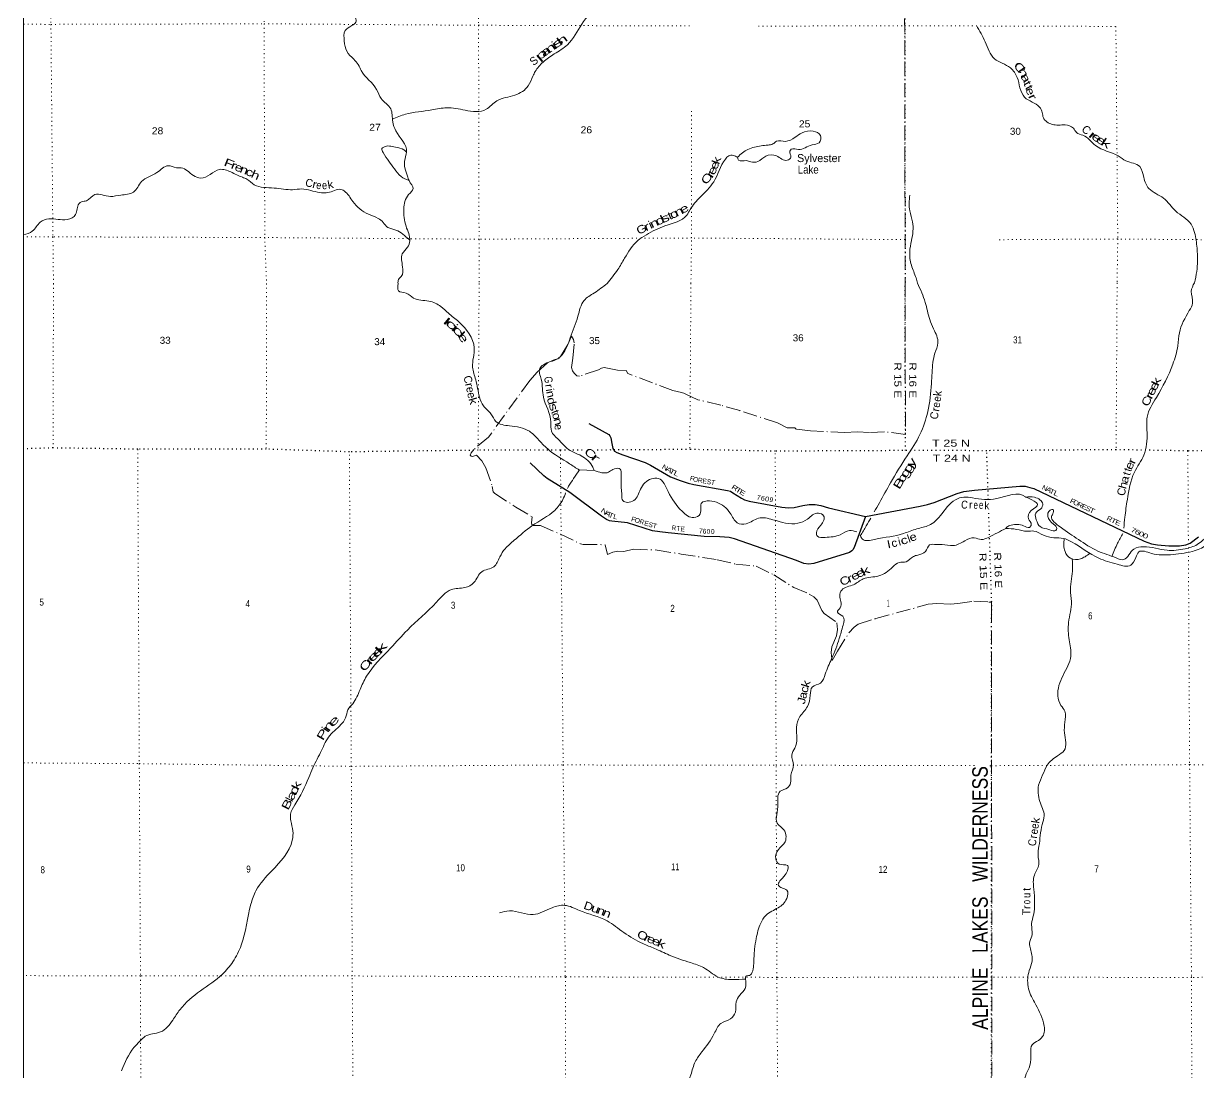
# Model space of a CAD drawing. Header units: feet. Extents: x -3 to 248627, y 0 to 184934.
# Drawn here: x 0 to 29363, y 26156 to 52369 of the extents above; entities that cross this region are included whole.
import ezdxf
from ezdxf.enums import TextEntityAlignment as Align

# ---------------------------------------------------------------- set-up
doc = ezdxf.new("R2010")
doc.units = ezdxf.units.FT
doc.header["$LTSCALE"] = 70
doc.linetypes.add('DOT_DASHED', pattern=[7.7, 5, -1.2, 0.3, -1.2])
doc.linetypes.add('DOTTED', pattern=[1.5, 0.3, -1.2])
for name, color, linetype, lineweight in [('29', 7, 'Continuous', 25), ('30', 7, 'Continuous', 35), ('39', 7, 'Continuous', 13), ('4', 7, 'Continuous', 13), ('44', 7, 'DOT_DASHED', 13), ('6', 7, 'DOTTED', 25), ('7', 7, 'DOTTED', 13)]:
    doc.layers.add(name, color=color, linetype=linetype, lineweight=lineweight)
doc.layers.add('41', color=7, linetype='Continuous')

msp = doc.modelspace()

# ---------------------------------------------------------------- linework, layer by layer
at = {"layer": '29'}
for points in [[(14125.64, 42376.07), (14624.47, 42097.95), (14654.01, 42068.4), (14680.8, 42018.19), (14701.26, 41873.34), (14724.89, 41749.21), (14772.99, 41683.37), (14831.22, 41648.72), (14979.92, 41590.34), (15534.07, 41399.17), (15670.01, 41335.45), (16169.36, 41043.83), (16408.38, 40945.33), (16609.22, 40880.31), (16749.55, 40852.83), (17589.97, 40701.72), (17666.57, 40679.34), (17724.57, 40642.35), (17939.76, 40509.2), (18021, 40469.51), (18136.55, 40436.18), (18948.39, 40280.36), (19121.33, 40267.95), (19255.56, 40274.45), (19473.63, 40322.5), (19633.6, 40351.29), (19786.02, 40350.67), (19928.95, 40327.65), (20113.1, 40268.47), (21040.1, 40047.63)], [(21040.1, 40047.63), (20762.25, 39278.52), (20726.42, 39216.43), (20702.79, 39192.78), (20638.81, 39149.16), (19751.76, 38873.6), (19622.75, 38859.24), (19503.67, 38873.6), (19315.64, 38951.61), (17769.61, 39491.74), (17637.05, 39520.83), (17404.67, 39539.54), (17011.91, 39549), (16109.71, 39645.48), (15900.39, 39665.64), (15720.73, 39693.12), (15096.42, 39889.85), (14705.48, 39929.45), (14642.27, 39942.02), (14571.32, 39973.01), (14440.24, 40056.24), (13653.23, 40651.6), (13090.13, 40997.37), (13000.06, 41063.56), (12662.98, 41392.25)], [(21040.1, 40047.63), (22410.97, 40307.76), (22587.12, 40348.36), (22758.43, 40401.56), (23330.7, 40625.17), (23502.71, 40673.46), (23766.96, 40710.4), (24902.39, 40810.3), (25032.63, 40806.45), (25151.04, 40775.79), (25245.28, 40747.34), (28008.27, 39434.87), (28186.96, 39370.12), (28339.42, 39342.65), (28618.18, 39316.93), (28889.9, 39316.93), (29048.71, 39339.3), (29155.71, 39381.94), (29364.05, 39540.24)]]:
    msp.add_lwpolyline(points, dxfattribs=at)
at = {"layer": '39'}
msp.add_line((13895.09, 41216.93), (14263.18, 41197.21), dxfattribs=at)
for points in [[(9217.77, 49981.92), (9542.42, 50102.28), (10203.52, 50207.87), (10578.41, 50263.6), (11033.65, 50202.22), (11561.6, 50225.39), (11828.01, 50436.61), (12281.65, 50576.88), (12610.55, 50808.14), (12729.94, 51053.93), (12788.61, 51170.77), (12984.54, 51404.31), (13265.03, 51609.45), (13591.92, 51838.7), (13953.65, 52356.25), (14357.6, 52827.33), (14757.25, 53169.36), (15223.7, 53656.46), (15333.34, 54033.1)], [(5545.12, 53069.53), (5695.79, 52959.15), (6034.16, 52893.96), (6050.6, 53049.2), (6026.82, 53244.85), (6254.78, 53375.49), (6424.29, 53502.2), (6515.24, 53639.14), (6640.18, 53646.97), (6857.42, 53465.06), (7191.59, 53319.21), (7475.4, 53175.49), (7710.53, 52876.58), (8207.7, 52627.58), (8305.96, 52399.52), (8205.04, 52317.03), (8039.56, 52190.31), (8016.87, 51932.24), (8080.81, 51674), (8251.68, 51478.06), (8366.25, 51342.73), (8438.47, 51191.35), (8824.36, 50718.73), (8936.74, 50494.67), (9175.98, 50238.1), (9225.69, 49915.36), (9305.82, 49687.33), (9572.71, 49156.46), (9521.87, 48930.71), (9529.58, 48759.29), (9593.64, 48557.51), (9633.7, 48442.49), (9738.07, 48242.65), (9624.93, 48095.66), (9503.3, 47736.95), (9558.82, 47301.27), (9654.79, 46940.12), (9594.01, 46776.9), (9466.73, 46613.81), (9474.12, 46287.12), (9439.37, 46045.2), (9372.73, 45974.75), (9359.81, 45868.17)], [(23814.52, 52316.87), (24035.32, 51909.1), (24266.17, 51489.21), (24662.64, 51260.57), (24831.39, 51020.27), (24901.39, 50764.03), (25017.76, 50525.85), (25390.02, 50281.13), (25456.22, 50141.85), (25486.18, 50014.75), (25707.48, 49848.97), (25862.59, 49830.52), (26029.84, 49834.22), (26235.19, 49753.16), (26315.56, 49642.09), (26476.61, 49575.23), (26788.4, 49318.53), (27358.08, 49059.3), (27551.26, 48937.93), (27895.52, 48794.09), (27993.69, 48523.68), (28124.09, 48245.14), (28490.3, 48002.44), (28793.89, 47681.22), (29176.05, 47355.81), (29264.27, 47143.9), (29325.94, 46758.62), (29337.36, 46429.91), (29320.71, 46173.84), (29259.17, 45886.02)], [(17843.63, 49027.42), (18103.96, 49224.54), (18267.27, 49276.65), (18605.89, 49332.45), (18726.84, 49358.43), (18817.65, 49424.8), (19039.29, 49424.37), (19281.29, 49526.74), (19454.8, 49637.31), (19734.95, 49677.1), (19914.06, 49571.89), (19881.45, 49390.46), (19708.05, 49336.35), (19363.27, 49222.08), (19187.99, 49228.47), (19149.6, 49178.14), (19177.51, 49030.87), (19084.66, 48950.39), (18814.89, 49061.83), (18550.92, 49054.28), (18351.17, 48919.56), (18173.83, 48909.82), (18065.1, 48942.3), (17869.67, 48952.76), (17843.63, 49027.42)], [(9631.35, 48449.13), (9434.44, 48543.7), (9267.6, 48737.62), (8986.34, 49143.49), (8958.34, 49242.36), (9000.74, 49282.6), (9292.89, 49278), (9506.34, 49215.07), (9573.6, 49152.67)], [(14584.24, 45872.91), (14851.51, 46218.17), (15021.6, 46504.18), (15350.94, 46945.16), (15564.82, 47091.95), (16030.72, 47310.84), (16577.31, 47582.01), (16660.21, 47723.01), (16914.73, 48035.08), (17247.97, 48411.52), (17539.29, 48981.64), (17624.08, 49062.13), (17736.93, 49071.99), (17843.63, 49027.42)], [(0.01, 47088.17), (219.48, 47178.31), (419.42, 47403.77), (637.2, 47488.04), (1092.53, 47471.02), (1302.34, 47593.63), (1389.54, 47867.7), (1452.09, 47909.93), (1571.03, 47939.95), (1784.93, 48092.79), (1962.22, 48086.39), (2171.69, 48047.67), (2431.69, 48081.44), (2748.18, 48155.44), (2950.21, 48417.2), (3333.51, 48644.32), (3617.96, 48815.17), (3821.37, 48766.38), (3938.23, 48764.13), (4246.11, 48571.96), (4429.33, 48507.08), (4663.24, 48593.33), (4901.26, 48721.93), (5181.21, 48658.87), (5471.08, 48527.23), (5583.82, 48478.61), (5766.89, 48341.13), (6262.38, 48257.49), (6725.73, 48216.25), (6949.42, 48233.97), (7404.6, 48144.35), (7727.06, 48178), (7900.44, 48228.08), (8015.2, 48183.49), (8232.27, 47918.9), (8618.48, 47605.59), (8866.1, 47500.24), (8986.79, 47399.18), (9107.42, 47273.92), (9306.76, 47206.99), (9475.81, 47105.83), (9653.22, 46958.66)], [(22149.54, 48075.29), (22146.73, 47686.1), (22218.7, 47411.71), (22191.54, 46943.93), (22146.63, 46661.7), (22188.26, 46328.89), (22304.47, 46010.05), (22340.14, 45877.66)], [(9359.81, 45868.17), (9373.6, 45690.05), (9560.15, 45631.79), (9750.02, 45504.94), (10129.63, 45432.7), (10432.08, 45294.68), (10617.53, 45131.59), (10876.9, 44915.37), (11262.5, 44264.5), (11223.22, 43783.08), (11300.41, 43467.84), (11396.44, 43031.46), (11492.76, 42812.8), (11679.89, 42617.45), (11806.66, 42424.7), (12145.63, 42314.55), (12643.32, 42178.65), (12850.61, 41987.13), (13101.56, 41736.72), (13645.11, 41368.55), (13889.52, 41208.75)], [(14584.24, 45872.91), (14265.64, 45638.24), (14010.04, 45447.21), (13854.96, 45053.61), (13664.14, 44515.21), (13460.47, 44092.42), (13351.18, 43992.58), (12990.89, 43842.42), (12903.38, 43750.54), (12936.76, 43480.08), (12992.45, 43034.02), (13181.09, 42409.26), (13194.77, 42179.31), (13353.77, 41988.26), (13662.66, 41696.97), (13933.01, 41569.34), (14227.86, 41280.26), (14263.18, 41197.21)], [(22340.14, 45877.66), (22534.85, 45400.25), (22645.08, 44973.81), (22743.19, 44734.97), (22852.22, 44385.16), (22775.07, 44129.89), (22726.36, 43900.55), (22690.6, 43370.71), (22596.73, 42674.12), (22401.5, 42099.48), (22079.87, 41562.35), (21668.28, 40891.04), (21389.31, 40391.8), (21261.46, 40163.42)], [(29259.17, 45886.02), (29183.3, 45676.01), (29216.42, 45381.36), (29133.95, 45194.68), (28884.6, 44640.73), (28844.94, 44314.54), (28721.38, 43856.11), (28310.1, 43023.53), (28081.55, 42533.87), (28077.54, 42152.91), (27997.08, 41583.19), (27761.12, 41154.09), (27584.89, 40472.41), (27521.86, 40029.53), (27495.91, 39759.06)], [(13593.21, 40751.16), (13623.09, 40806.32), (13747.91, 41000.65), (13895.09, 41216.93)], [(14263.18, 41197.21), (14621.01, 41157.43), (14728.34, 41220.89), (14883.61, 41249.61), (14932.69, 40940.7), (14951.11, 40587.73), (14977.8, 40446.36), (15249.51, 40447.73), (15419.57, 40734.35), (15691.95, 40989.73), (15865.16, 41002.15), (16111.26, 40673.16), (16460.28, 40179.89), (16754.47, 40021.79), (16908.4, 40115.03), (16955.67, 40398.82), (17084.88, 40437.87), (17315.99, 40405.38), (17663.28, 40129.84), (17833.86, 39892.31), (18061.03, 39867.92), (18366.4, 40008.06), (18724.24, 39970.3), (19353.23, 39879.49), (19591.83, 39986.02), (19863.08, 40134.56), (19995.2, 40066.75), (19926.33, 39833.57), (19813.63, 39643.16), (19840.94, 39560.24), (20033.79, 39526.1), (20408.85, 39595.01), (20641.36, 39695.55), (20828.6, 39662.75)], [(2446.49, 26201.31), (2758.46, 26776.83), (2905.03, 26934.66), (3041.2, 27060.33), (3422.72, 27169.49), (3729.73, 27464.85), (3907.56, 27725.18), (4421.72, 28197.93), (4969.45, 28609.88), (5232.38, 28923.81), (5440, 29337.06), (5682.24, 30362.81), (5808.54, 30698.24), (6204.2, 31194.32), (6717.45, 31963.42), (6731.94, 32193.09), (6680.26, 32445.59), (6673.99, 32614.98), (6783.05, 32841.72), (7128.38, 33527.79), (7231.56, 33770.71), (7447.45, 34204.03), (7654.64, 34576.97), (7969.91, 34892.41), (8047.67, 35014.62), (8108.2, 35219.65), (8226.53, 35371.71), (8409.34, 35722.7), (8571.86, 36057.78), (9174.99, 36761.49), (9594.31, 37210.97), (10322.14, 37907.42), (10691.75, 38222.32), (11028.39, 38273.47), (11257.14, 38400.25), (11453.19, 38670.49), (11754.37, 38794.55), (11903.87, 39039.03), (12036.85, 39245.37), (12264.47, 39454.82), (12707.03, 39817.39), (13274.61, 40202.94), (13478.71, 40473.09), (13548.37, 40640.64)], [(20914.29, 39564.45), (20967.17, 39482.72), (21266.97, 39475.76), (21993.06, 39623.89), (22322.35, 39741.63), (22629.2, 39831.37), (22911.43, 40066.49), (23290.01, 40470.01), (23495.95, 40532.5), (23715.11, 40512.22), (24322.76, 40498.22), (25039.68, 40539.6), (25046.03, 40533.72)], [(25045.99, 40533.76), (25253.94, 40436.71), (25343.67, 40357.22), (25182.98, 40195.5), (25114.45, 39994.57), (25185.37, 39848.74), (25136.31, 39776.64), (24991.82, 39816.36), (24684.09, 39835.49), (24619.49, 39815.96), (24548.37, 39752.15)], [(31023.28, 39550.17), (30691.86, 39663.93), (30665.06, 39795.22), (30539.3, 39893.21), (30202.42, 39930.52), (29933.94, 39863.95), (29679.74, 39683.89), (29474.11, 39460.11), (29328.01, 39346.63), (29029.06, 39242.71), (28577.86, 39206.8), (27991.12, 39295.18), (27748.98, 39235.05), (27622.68, 39091.14), (27498.67, 38973.41), (27303.9, 39015.63), (26850.84, 39185.36), (26362.81, 39474.37), (25907.24, 39787.26), (25692.64, 40049.41), (25733.92, 40147.78), (25734.69, 40220.35), (25654.04, 40207.02), (25598.05, 40050.33), (25740.95, 39859.44), (25820.26, 39745.77), (25799.67, 39701.62), (25646.9, 39719.24), (25404.18, 39796.2), (25309.33, 39962.43), (25295.01, 40131.91), (25422.98, 40243.55), (25472.51, 40359.99), (25262.97, 40529.36), (25046.03, 40533.72)], [(21175.67, 40011.07), (21061.95, 39815.91), (20912.28, 39566.31)], [(24548.37, 39752.15), (24115.33, 39528.58), (23935.63, 39473.89), (23760.98, 39515.91), (23520.68, 39439.64), (23231.66, 39323.52), (22956.22, 39350.4), (22815.31, 39347.74), (22644.17, 39341.35), (22537.75, 39173.05), (22347.63, 39084.2), (22240.61, 39050.97), (22054.05, 38917.73), (21884.82, 38901.24), (21720.63, 38789.95), (21374.1, 38563.52), (20984.9, 38490.71), (20743.88, 38345.91), (20448.63, 38211.71), (20398.83, 38069.06), (20425.46, 37921.64), (20405.73, 37768.62), (20338.14, 37656.39), (20475.97, 37558.28), (20481.69, 37336.48), (20387.53, 37000.56), (20193.04, 36490.6), (20036.09, 36111.12), (19917.02, 35888.52), (19714.74, 35791.71), (19658.2, 35582.61), (19590.81, 35299.02), (19401.01, 35048.89), (19313.65, 34779.61), (19326.91, 34509.35), (19274.01, 34263.92), (19199.65, 34083.21), (19245.43, 33842.87), (19176.32, 33587.53), (19170.22, 33390.03), (19092.5, 33271.85), (18910.43, 33182.91), (18847.94, 32790.42), (18859.39, 32348.82), (18971.13, 32257.01), (19049.93, 32094.97), (19034.04, 31923.77), (18866.99, 31731.87), (18798.07, 31494.67), (18883.23, 31362.8), (19090.21, 31332.56), (19033.33, 31091.2), (18869.56, 30828.72), (18949.42, 30767.46), (19077.66, 30713.8), (19073.4, 30500.15), (18859.68, 30272.42), (18551.74, 30079.89), (18422.9, 29885.6), (18310.2, 29503.68), (18271.18, 29237.96), (18247.26, 28877.34), (18225.25, 28698.14), (18139.48, 28580.04), (18054.79, 28564.74), (18039.96, 28494.33)], [(24548.37, 39752.15), (24817.8, 39727.34), (25082.99, 39682.42), (25244.04, 39686.89), (25492.47, 39579.64), (25745.42, 39518.7), (25990.78, 39502.2), (26189.15, 39419.62), (26871.11, 39007.76), (27333.5, 38856.02), (27670.25, 38830.62), (27793.03, 39022.95), (27870.99, 39163.3), (28190.62, 39127.93), (28665.24, 39095.07), (29211.53, 39178.44), (29549.35, 39342.46), (29725.07, 39592.73), (29954.59, 39792.08), (30164.39, 39838.41), (30415.38, 39783.55), (30560.91, 39651.09), (30668.3, 39529.09), (30794.59, 39481.49), (31025.66, 39469.34)], [(26005.37, 39495.49), (26027.59, 39175.26), (26166.67, 39004.56), (26418.11, 38992.03), (26527.35, 39045.39), (26653.99, 39129.4)], [(27469.46, 39625.6), (27341.95, 39380.14), (27193.32, 39053.33)], [(26207.33, 38984.39), (26216.28, 38746.04), (26189.48, 38494.31), (26162.49, 38224.45), (26187.52, 37925.85), (26115.6, 37402.41), (26129.17, 36970.87), (26171.15, 36561.23), (25978.91, 36079.29), (25846.72, 35566.52), (25926.7, 35325.85), (26023.8, 35181.77), (26024.97, 34909.61), (26012.1, 34643.63), (26007.44, 34200.18), (25841.07, 34072.78), (25582.95, 33833.39), (25467.69, 33590.59), (25368.4, 33335.54), (25398.35, 32930.05), (25505.27, 32572.19), (25456.68, 32352.93), (25376.47, 31807.4), (25353.95, 31579.82), (25373.69, 31351.83), (25262.24, 31088.83), (25246.48, 30738.22), (25237.64, 30089.18), (25193.11, 29873.91), (25195.9, 29565.45), (25139.68, 29386.58), (25164.35, 29245.23), (25203.37, 28936.41), (25134.54, 28707.27), (25106.11, 28300.33), (25260.99, 27909.75), (25491.03, 27393.44), (25485.84, 27091.11), (25361.62, 26953.22), (25205.52, 26845.89), (25169.31, 26656.74), (25145.73, 26328.38), (25020.6, 25912.31), (25059.66, 25799.03), (25123.08, 25514.17), (25068.42, 25292.95), (24934.42, 24989.86), (24863.89, 24790.97), (24883.44, 24544.84), (24815.49, 24398.34), (24769.31, 24217.36), (24779.72, 24060.02), (24764.47, 23949.29), (24691.35, 23885.5), (24678.21, 23784.83), (24593.4, 23757.43), (24577.34, 23570.11), (24495.4, 23433.83), (24456.86, 23214.47), (24355.63, 22965.49), (24265.81, 22653.9), (24196.45, 22374.36), (24064.67, 22091.4), (23924.92, 21816.59), (23820.13, 21611.99), (23578.43, 21504.84)], [(11896.86, 30148.91), (12142.88, 30194.89), (12739.64, 30102.38), (13208.36, 30273.18), (13524.96, 30332.59), (13895.91, 30201.96), (14583.52, 29945.27), (15001.08, 29652.92), (15477.18, 29378.14), (15767.72, 29256.36), (16138.29, 29089.45), (16667.63, 28900.83), (16996.39, 28776.67), (17358.19, 28541.3), (17711.73, 28477.37), (18039.84, 28490.03)], [(18039.96, 28494.33), (18033.45, 28258.53), (17900.85, 28088.47), (17808.51, 27920.04), (17789.69, 27662.18), (17671.24, 27498.03), (17426.51, 27383.5), (17262.8, 27127.06), (16952.07, 26668.45), (16788.49, 26424.11), (16676.4, 26100.64), (16596.94, 25817.17), (16628.39, 25363.28), (16689.97, 24903.05), (16768.32, 24507.17), (16801.13, 24373.8), (16635.81, 24347.19), (16436.76, 24365.26), (16411.72, 24280.84), (16440.93, 23996.31), (16384.2, 23769.06), (16186.18, 23694.39), (15845.68, 23659.42), (15752.54, 23605.9), (15785.61, 23496.71), (15921.77, 23239.36), (15881.15, 23013.98), (15830.86, 22824.97), (15663.46, 22793.03)]]:
    msp.add_spline(points, degree=3, dxfattribs=at)
at = {"layer": '4'}
msp.add_lwpolyline([(0, 183577.08), (30826.42, 183598.29), (61611.62, 183645.77), (92479.02, 183767.9), (123305.1, 183916.31), (154130.93, 184107.12), (184956.47, 184340.33), (215781.67, 184615.95), (246606.46, 184933.96), (248626.55, 1367.98), (217549.25, 1047.36), (186473.05, 772.71), (155393.5, 534.37), (124315.15, 341.99), (93236.57, 192.37), (62157.81, 85.49), (31078.95, 21.37), (0, -0.01)], close=True, dxfattribs=at)
msp.add_lwpolyline([(0, 183577.08), (30826.42, 183598.29), (61611.62, 183645.77), (92479.02, 183767.9), (123305.1, 183916.31), (154130.93, 184107.12), (184956.47, 184340.33), (215781.67, 184615.95), (246606.46, 184933.96), (248626.55, 1367.98), (217549.25, 1047.36), (186473.05, 772.71), (155393.5, 534.37), (124315.15, 341.99), (93236.57, 192.37), (62157.81, 85.49), (31078.95, 21.37), (0, -0.01)], close=True, dxfattribs=at)
at = {"layer": '44'}
for points in [[(22901.22, 91765.58), (22886.54, 79252.56), (22904.16, 74054.95), (21979.52, 74054.36), (22032.53, 45879.21)], [(22032.53, 45879.21), (22038.94, 42102.19), (21516.41, 42169.23), (21141.64, 42151.1), (20833.2, 42168.79), (20528.54, 42150.29), (19665.22, 42186.96), (19308.87, 42233.03), (19273, 42265.37), (19082.66, 42266.37), (18838.97, 42390.22), (17897.11, 42694.57), (17423.09, 42831.69), (16854.89, 42967.29), (16523.21, 43119.74), (16445.23, 43146.28), (16223.16, 43199.69), (15103.69, 43621.52), (15064.09, 43700.09), (14847.76, 43709.26), (14511.53, 43771.31), (14447.23, 43759.97), (14370.96, 43717.79), (13895.13, 43553.49), (13830.73, 43567.78), (13759.48, 43632.88), (13719.21, 43688.67), (13698.08, 43771.55), (13731.55, 44006.49), (13761.89, 44388.14), (13743.99, 44472.94), (13692.78, 44557.3), (13605.36, 44346.76), (13394.94, 44004.23), (13239.02, 43955.26), (13093.7, 43887.24), (12833.86, 43657.51), (12652.3, 43449.47), (11617.95, 42028.13), (11257.5, 41726.58), (11183.53, 41636.57), (11164.45, 41578.36), (11186.62, 41555.97), (11216.36, 41547.94), (11318.73, 41579.56), (11449.95, 41441.28), (11557.3, 41268.85), (11713.28, 40802.7), (11734.02, 40669.09), (11775.24, 40622.91), (12304.75, 40286.3), (12710, 40041.03), (12691.08, 39892.42), (12703.07, 39851.05), (12748.76, 39821.79), (12917.05, 39820.91), (13420.66, 39605.26), (13917.47, 39367.47), (13986.14, 39351.11), (14537.08, 39344.21), (14593.73, 39100.76), (14728.29, 39154.31), (14854.7, 39185.8), (15002.88, 39170.96), (15245.66, 39229.98), (15834.59, 39210.82), (16435.07, 39111.22), (17333.81, 38967.86), (17801.99, 38858.9), (18312.61, 38810.01), (18752.07, 38588.67), (19249.07, 38274.59), (19634.78, 38111.81), (19749.38, 38043.85), (19836.25, 37962.06), (19950.75, 37702.86), (20004.56, 37629.6), (20327.73, 37394.81), (20345.74, 37225.49), (20319.78, 37071.32), (20197.9, 36794.64), (20184.64, 36648.91), (20187.74, 36571.42), (20211.9, 36454.96), (20345.49, 36681.34), (20628.77, 37146.06), (20757.77, 37284.39), (20854.45, 37359.9), (21296.07, 37498.25), (22610.56, 37857.11), (22822.55, 37876.46), (23169.56, 37858.2), (23349.21, 37873.37), (23751.06, 37935.54), (24126.89, 37912.62)], [(24126.89, 37912.62), (24190.21, 37912.3), (24192.57, 37738.77), (24202.51, 7298.07), (31068.95, 7280.22)]]:
    msp.add_lwpolyline(points, dxfattribs=at)
at = {"layer": '6'}
for p, q in [((22040.04, 41695.73), (22032.53, 45879.21)), ((24111.7, 40466.12), (24071.7, 41694.1))]:
    msp.add_line(p, q, dxfattribs=at)
for points in [[(21979.52, 74054.36), (21990.5, 68199.39), (21999.31, 62919.2), (22010.33, 57638.93), (22021.29, 52336.5), (22030.48, 46968.19), (22032.53, 45879.21)], [(13962.73, 41706.86), (13417.19, 41703.4), (11362.36, 41705.32), (8143.81, 41664.18), (6067.55, 41732.84), (2853.42, 41729.96), (738.54, 41762.71), (0, 41740.01)], [(31021.57, 41725.42), (29097.05, 41687.35), (27304.17, 41718.97), (24071.7, 41694.1), (21972.6, 41696.45), (18786.52, 41681.2), (16669.74, 41724.05), (14276.29, 41708.85)], [(24170.43, 12.93), (24210.97, 1950.98), (24202.51, 7298.07), (24198.48, 12563.16), (24196.11, 17867.85), (24193.73, 23196.31), (24190.17, 28530.73), (24186.62, 33819.98), (24194.96, 37909.93), (24121.49, 40165.52)]]:
    msp.add_lwpolyline(points, dxfattribs=at)
at = {"layer": '7'}
for p, q in [((748.79, 45868.47), (738.54, 41762.71)), ((6072.27, 45869.27), (6067.55, 41732.84)), ((11386.15, 45871.32), (11362.36, 41705.32)), ((16679.15, 45874.61), (16651.63, 41724.23)), ((27328.79, 45885.01), (27304.17, 41718.97))]:
    msp.add_line(p, q, dxfattribs=at)
for points in [[(677.5, 73942.98), (678.06, 68334.98), (707.4, 63007.22), (696.41, 57661.38), (685.48, 52347.82), (735.01, 47038.16), (748.79, 45868.47)], [(5994.82, 73936.66), (6011.49, 68322.57), (6050.91, 62996.8), (6017.81, 57681.26), (6010.9, 52361.64), (6030.14, 47019.78), (6072.27, 45869.27)], [(11329.76, 62173.01), (11351.21, 57654.74), (11372.49, 52324.98), (11383.66, 46979.1), (11386.15, 45871.32)], [(0, 52349.25), (685.48, 52347.82), (6010.9, 52361.64), (11372.49, 52324.98), (16713.97, 52306.51)], [(18364.17, 52303.29), (22020.24, 52312.44), (27298.25, 52295.97), (27345.76, 46984.3), (27328.79, 45885.01)], [(16679.15, 45874.61), (16695.01, 47009.09), (16689.52, 50217.42)], [(22030.48, 46968.19), (16695.01, 47009.09), (11383.66, 46979.1), (6032.16, 47019.78), (735.01, 47038.16), (0, 47040.25)], [(31014.38, 46952.85), (27345.76, 46984.3), (24319.33, 46966)], [(2853.42, 41729.96), (2893.52, 33873.55), (2922.27, 28573.43), (2938.79, 23257.3), (2908.91, 17931.54), (2976.36, 12675.39), (2917.78, 7299.52)], [(13417.19, 41703.4), (13485.39, 33840.66), (13540.35, 28544.32), (13554.79, 23222.16), (13536.88, 17886.21), (13501.39, 12600.82), (13554.18, 7290.39)], [(8186.75, 7302.49), (8176.26, 12616.54), (8244.54, 17958.05), (8245.78, 23239.74), (8215.31, 28568.1), (8191.91, 33803.66), (8143.81, 41664.18)], [(18879.46, 7288.78), (18824.33, 12569), (18855.86, 17860.47), (18861.99, 23224.76), (18827.29, 28533), (18806.6, 33835.06), (18786.52, 41681.2)], [(29097.05, 41687.35), (29141.36, 33849.04), (29186.23, 28550.78), (29206.41, 23200.34), (29233.24, 17908.3), (29221.36, 12572.29), (29167.63, 7285.82), (29226.47, 1964.49), (29234.15, 18.92)], [(0, 33892.28), (2893.52, 33873.55), (8193.95, 33805.66), (13485.39, 33840.66), (18806.6, 33835.06), (23798.16, 33823.28)], [(24152.17, 33822.44), (24187.8, 33822.36), (29141.36, 33849.04), (31032.43, 33828.17)], [(23795.77, 28535.3), (18827.29, 28533), (13540.35, 28544.32), (8215.31, 28568.1), (2922.27, 28573.43), (0, 28575.74)], [(31039.7, 28544.9), (29196.1, 28532.54), (24194.92, 28535.49), (24149.78, 28535.47)]]:
    msp.add_lwpolyline(points, dxfattribs=at)

# ---------------------------------------------------------------- texts
at = {"layer": '30'}
for s, rotation, width, p in [('N', 329.715, 1.25, (16002.87, 41222.12)), ('A', 329.715, 1.4, (16103.29, 41163.48)), ('T', 330.715, 1.5, (16184.1, 41119.15)), ('L', 332.603, 1.45, (16288.4, 41069.43)), ('F', 348.92, 0.95, (16695.5, 40938.21)), ('O', 349.807, 0.8, (16787.18, 40917.19)), ('R', 349.807, 0.85, (16901.61, 40896.61)), ('E', 349.807, 0.9, (17013.73, 40876.45)), ('S', 349.807, 0.9, (17120.74, 40857.21)), ('R', 327.472, 1.3, (17742.86, 40713.72)), ('N', 334.591, 1.15, (25497.34, 40710.27)), ('T', 328.253, 1.6, (17839.8, 40653.36)), ('E', 328.253, 1.4, (17938.28, 40592.43)), ('6', 349.135, 1.1, (18466.81, 40446.54)), ('0', 349.135, 1.15, (18572.13, 40427.58)), ('A', 334.591, 1.25, (25596.45, 40663.32)), ('T', 334.591, 1.4, (25679.55, 40618.55)), ('L', 334.591, 1.4, (25781.6, 40570.08)), ('N', 324.586, 1.4, (14478.01, 40127.7)), ('F', 334.591, 1.3, (26195.5, 40374.42)), ('O', 334.591, 1.1, (26277.29, 40334.61)), ('R', 334.591, 1.15, (26382.33, 40284.72)), ('E', 334.591, 1.25, (26485.22, 40235.84)), ('S', 334.591, 1.25, (26583.42, 40189.19)), ('T', 334.591, 1.4, (26680.01, 40145.01)), ('A', 327.586, 1.45, (14574.29, 40064.04)), ('T', 338.012, 1.3, (14665.2, 40021.82)), ('L', 344.216, 1.15, (14776, 39988.15)), ('F', 342.51, 1.1, (15226.5, 39922.25)), ('O', 342.51, 0.95, (15322.89, 39894.05)), ('E', 342.51, 1.05, (15554.26, 39818.97)), ('R', 334.591, 1.15, (27114.11, 39937.11)), ('T', 334.591, 1.4, (27219.13, 39887.22)), ('E', 334.591, 1.25, (27323.74, 39837.53)), ('S', 342.51, 1.05, (15657.95, 39786.3)), ('T', 345.304, 1.15, (15761.61, 39758.84)), ('R', 353.896, 0.75, (16250.12, 39704.97)), ('T', 353.896, 0.95, (16359.83, 39689.66)), ('E', 353.896, 0.8, (16466.13, 39677.33)), ('7', 353.896, 0.9, (16919.32, 39628.45)), ('0', 358.62, 0.9, (17115.36, 39617.16)), ('0', 358.62, 0.9, (17221.69, 39614.32)), ('7', 334.591, 1.4, (27713.98, 39652.17)), ('6', 334.591, 1.45, (27815.18, 39604.09)), ('0', 334.591, 1.5, (27914.28, 39557.16)), ('0', 334.591, 1.5, (28015.12, 39509.41))]:
    msp.add_text(s, height=120, rotation=rotation, dxfattribs=dict(at, width=width)).set_placement(p, align=Align.CENTER)
for s, rotation, p in [('T', 349.807, (17220.87, 40839.51)), ('7', 349.135, (18359.74, 40464.7)), ('9', 349.135, (18677.64, 40409.16)), ('R', 342.51, (15439.71, 39856.16)), ('6', 353.896, (17013, 39622.44))]:
    msp.add_text(s, height=120, rotation=rotation, dxfattribs=at).set_placement(p, align=Align.CENTER)
at = {"layer": '41'}
for s, rotation, width, p in [('s', 38.342, 2.05, (13408.04, 51812.8)), ('h', 35.741, 1.75, (13516.63, 51883.08)), ('p', 41.015, 2, (12999.17, 51520.2)), ('a', 36.604, 1.8, (13105.33, 51597.14)), ('n', 35.756, 1.8, (13220.87, 51676.76)), ('i', 34.342, 1.45, (13320.45, 51744.57)), ('C', 308.069, 1.55, (24816.74, 51202.02)), ('h', 306.105, 1.75, (24904.95, 51086.91)), ('a', 299.457, 1.55, (24955.89, 50962.04)), ('t', 298.596, 1.35, (25002.8, 50825.89)), ('t', 297.424, 1.3, (25043.48, 50726.43)), ('e', 291.341, 1.25, (25067.71, 50637.44)), ('r', 295.484, 1.5, (25129.46, 50493.63)), ('r', 320.062, 2.05, (26662.4, 49500.59)), ('e', 324.791, 1.65, (26763.87, 49438.09)), ('e', 327.419, 1.55, (26875.73, 49366.54)), ('k', 327.419, 1.75, (26996.83, 49291.65)), ('k', 70.597, 1.35, (17411.82, 48916.81)), ('F', 338.258, 1.55, (5104.45, 48780.48)), ('r', 336.952, 1.45, (5223.04, 48732.47)), ('e', 337.539, 1.25, (5342.46, 48678.03)), ('n', 337.612, 1.35, (5478.99, 48622.23)), ('e', 65.011, 1.35, (17303, 48653.5)), ('e', 67.555, 1.25, (17360.02, 48789.14)), ('c', 339.687, 1.35, (5616.01, 48562.34)), ('h', 335.905, 1.4, (5759.72, 48492.84)), ('C', 348.254, 0.95, (7119.61, 48287.63)), ('k', 9.731, 1.1, (7686.4, 48249.52)), ('C', 54.506, 1.45, (17150.85, 48434.67)), ('r', 56.777, 1.75, (17244.27, 48547.88)), ('r', 346.423, 1.15, (7253.26, 48253.65)), ('e', 354.743, 0.85, (7372.11, 48231.68)), ('e', 6.026, 0.85, (7531.57, 48228.07)), ('d', 25.081, 1.55, (15944.74, 47360.27)), ('s', 25.012, 1.55, (16075.02, 47420.81)), ('t', 25.012, 1.25, (16195.06, 47475.95)), ('o', 26.393, 1.35, (16293.98, 47522.49)), ('n', 26.393, 1.5, (16420.22, 47582.95)), ('e', 29.107, 1.45, (16554.68, 47656.35)), ('G', 28.408, 1.2, (15490.07, 47142.48)), ('r', 25.25, 1.5, (15614.63, 47201.44)), ('i', 25.25, 1.15, (15706.22, 47246.59)), ('n', 25.081, 1.45, (15800.54, 47294.85)), ('I', 320.36, 2.1, (10516.57, 44854.24)), ('c', 320.009, 2.05, (10626.37, 44772.95)), ('i', 320.009, 1.7, (10715.64, 44690.56)), ('c', 311.737, 2.15, (10785.63, 44618.8)), ('l', 312.951, 1.75, (10872.67, 44523.11)), ('e', 303.282, 1.6, (10909.96, 44458.71)), ('G', 277.099, 0.8, (13020.73, 43453.15)), ('k', 64.992, 1.5, (28398.57, 43382.66)), ('r', 282.342, 1.15, (11046.47, 43317.46)), ('n', 283.134, 1.15, (13079.75, 43085.84)), ('e', 63.492, 1.4, (28275.92, 43136.63)), ('e', 63.492, 1.4, (28339.71, 43262.14)), ('k', 285.918, 1.25, (11141.05, 42909.6)), ('d', 285.349, 1.25, (13100.73, 42910.87)), ('e', 81.814, 0.9, (22903.74, 42826.94)), ('e', 81.814, 0.9, (22927.32, 42974.53)), ('C', 63.764, 1.25, (28153.83, 42887.42)), ('r', 63.764, 1.55, (28220.65, 43023.01)), ('s', 289.614, 1.4, (13151.88, 42752.76)), ('t', 289.614, 1.1, (13193.9, 42632.48)), ('o', 289.117, 1.15, (13228.74, 42529.96)), ('C', 78.04, 0.95, (22856.97, 42551.48)), ('r', 80.366, 1.05, (22886.32, 42707.03)), ('n', 286.099, 1.2, (13265.96, 42396.35)), ('e', 279.887, 0.95, (13274.06, 42267.05)), ('C', 325.116, 1.45, (14106.62, 41545.82)), ('r', 318.178, 2.1, (14232.09, 41444.63)), ('y', 58.171, 1.65, (22278.01, 41349.59)), ('e', 67.553, 1.25, (27728.68, 41285.86)), ('r', 67.715, 1.4, (27790.16, 41400.42)), ('o', 58.803, 1.5, (22042.6, 40968.63)), ('g', 58.803, 1.65, (22116.42, 41090.54)), ('g', 58.171, 1.65, (22195.42, 41217.59)), ('B', 58.803, 1.6, (21958.58, 40829.88)), ('h', 74.414, 1.15, (27574.72, 40805.11)), ('a', 74.414, 1.2, (27612.85, 40949.92)), ('C', 354.791, 0.85, (23504.9, 40247.17)), ('e', 358.409, 0.75, (23793.72, 40238.51)), ('e', 358.952, 0.75, (23930.05, 40237.5)), ('k', 358.952, 0.9, (24072.59, 40225.5)), ('I', 11.693, 1.2, (21644.53, 39260.26)), ('c', 11.693, 1.1, (21778.76, 39292.31)), ('c', 19.44, 1.35, (22038.11, 39363.56)), ('e', 19.911, 1.2, (22259.85, 39445.38)), ('k', 26.982, 1.6, (21082.05, 38603.84)), ('C', 26.083, 1.25, (20561.94, 38357.03)), ('r', 22.846, 1.45, (20687.53, 38411.62)), ('e', 26.584, 1.4, (20822.34, 38485.92)), ('e', 26.411, 1.4, (20948.88, 38550.8)), ('e', 46.913, 1.95, (8911.24, 36596.83)), ('k', 46.913, 2.2, (9008.49, 36695.74)), ('C', 53.24, 1.5, (8617.44, 36271.69)), ('r', 50.175, 2.05, (8721.35, 36389.73)), ('e', 46.913, 1.95, (8811.36, 36493.09)), ('k', 72.371, 1.3, (19646.94, 35838.27)), ('a', 76.977, 1.1, (19571.32, 35562.02)), ('c', 75.759, 1.2, (19606.72, 35704.95)), ('J', 76.288, 1.2, (19539.31, 35425.45)), ('e', 47.625, 1.95, (7819.82, 34871.8)), ('P', 59.743, 1.6, (7552.39, 34555.39)), ('i', 56.743, 1.4, (7627.19, 34672.19)), ('n', 56.273, 1.7, (7700.14, 34761.34)), ('k', 63.46, 1.55, (6909.57, 33287.85)), ('c', 63.46, 1.55, (6847.29, 33163.17)), ('B', 63.104, 1.5, (6671.34, 32814.17)), ('l', 63.104, 1.1, (6732.61, 32934.96)), ('a', 63.104, 1.5, (6783.9, 33036.08)), ('k', 81.336, 1.05, (25390.68, 32439.82)), ('e', 82.347, 0.9, (25367.83, 32302.29)), ('e', 81.347, 0.9, (25348.35, 32163.4)), ('C', 81.923, 0.9, (25307.24, 31889)), ('u', 89.41, 0.85, (25162.64, 30581.25)), ('D', 340.273, 1.2, (14087.84, 30216.25)), ('u', 340.273, 1.35, (14259.83, 30156.45)), ('n', 339.572, 1.3, (14403.75, 30102.98)), ('o', 89.41, 0.7, (25161.14, 30413.4)), ('n', 337.999, 1.35, (14546.37, 30046.56)), ('C', 330.181, 1.3, (15413.1, 29498.06)), ('r', 333.444, 1.55, (15538.34, 29437)), ('e', 337.063, 1.3, (15645.97, 29393.95)), ('e', 337.456, 1.25, (15771.64, 29341.36)), ('k', 335.224, 1.5, (15902.13, 29282.44))]:
    msp.add_text(s, height=200, rotation=rotation, dxfattribs=dict(at, width=width)).set_placement(p, align=Align.CENTER)
for s, rotation, p in [('S', 39.898, (12816.36, 51360.32)), ('C', 317.091, (26494.31, 49638.87)), ('C', 283.722, (11014.62, 43450.96)), ('e', 282.342, (11072.71, 43198.57)), ('r', 278.099, (13040.29, 43299.86)), ('i', 281.134, (13055.19, 43193.33)), ('k', 83.564, (22943.47, 43114.47)), ('e', 282.479, (11101.47, 43059)), ('t', 72.538, (27659.33, 41092.61)), ('t', 72.538, (27684.36, 41189.25)), ('C', 77.269, (27535.6, 40644.67)), ('r', 358.409, (23667.04, 40242.23)), ('i', 15.434, (21913.52, 39325.03)), ('l', 19.44, (22157.21, 39402.08)), ('r', 81.923, (25328.49, 32038.68)), ('t', 89.41, (25166.32, 30732.56)), ('r', 89.029, (25161.53, 30286.29)), ('T', 89.029, (25158.84, 30160.54))]:
    msp.add_text(s, height=200, rotation=rotation, dxfattribs=at).set_placement(p, align=Align.CENTER)
msp.add_text('Sylvester', height=200, dxfattribs=at).set_placement((19331.84, 48905.34))
at = {"layer": '41', "width": 0.9}
msp.add_text('Lake', height=200, dxfattribs=at).set_placement((19349.46, 48619.02))
at = {"layer": '44', "width": 0.85}
msp.add_text('ALPINE   LAKES   WILDERNESS', height=385, rotation=90.035, dxfattribs=at).set_placement((24099.14, 27222.32))
at = {"layer": '6'}
for s, rotation, width, p in [('R 15 E', 270.103, 1.25, (21761.08, 43901.88)), ('R 16 E', 270.103, 1.25, (22136.08, 43902.48)), ('T 25 N', 359.936, 1.35, (22704.74, 41795.63)), ('T 24 N', 359.936, 1.35, (22721.02, 41420.59)), ('R 15 E', 271.866, 1.3, (23885.14, 39136.86)), ('R 16 E', 271.866, 1.25, (24254.63, 39149.58))]:
    msp.add_text(s, height=175, rotation=rotation, dxfattribs=dict(at, width=width)).set_placement(p)
at = {"layer": '7'}
for s, width, p in [('25', 1.1, (19376.49, 49772.58)), ('28', 1.1, (3206.84, 49600.39)), ('27', 1.1, (8640.56, 49686.91)), ('26', 1.1, (13922.24, 49624.12)), ('30', 1.05, (24650.45, 49587.82)), ('33', 1.05, (3404.43, 44365.43)), ('34', 1.05, (8765.59, 44331.21)), ('35', 1.05, (14131.99, 44356.99)), ('36', 1.05, (19222.72, 44426.86)), ('31', 0.85, (24729.87, 44376.9)), ('5', 0.85, (399.23, 37822.9)), ('4', 0.85, (5551.04, 37784.68)), ('3', 0.85, (10680.69, 37744.67)), ('1', 0.4, (21575.37, 37797.67)), ('2', 0.85, (16164.16, 37666.92)), ('6', 0.85, (26604.07, 37481)), ('8', 0.85, (425.45, 31135.18)), ('9', 0.85, (5567.78, 31152.16)), ('10', 0.85, (10809.89, 31184.13)), ('11', 0.65, (16187.76, 31209.54)), ('12', 0.85, (21366.57, 31144.34)), ('7', 0.85, (26760.43, 31156.5))]:
    msp.add_text(s, height=175, dxfattribs=dict(at, width=width)).set_placement(p)

doc.saveas('drawing.dxf')
